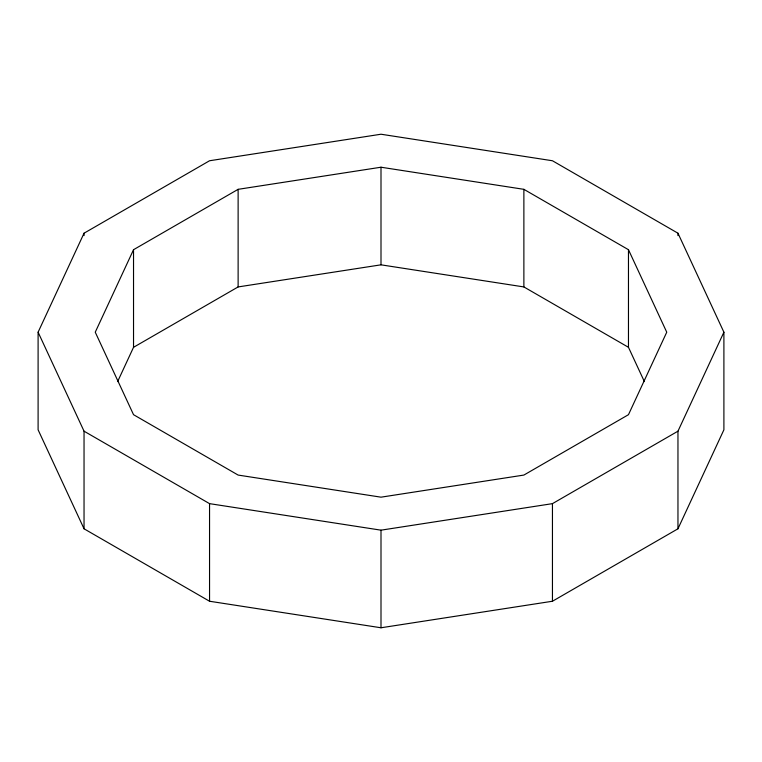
<?xml version="1.0" encoding="UTF-8"?>
<svg xmlns="http://www.w3.org/2000/svg" width="762" height="762" viewBox="0 0 762 762"><rect width="100%" height="100%" fill="white"/><g stroke="black" fill="none" stroke-linecap="round" stroke-linejoin="round"><path stroke-width="1.14" d="M38.1 332.194L84.039 233.21L209.55 160.753L381 134.226L552.45 160.753L677.961 233.21L723.9 332.194L723.9 429.806L677.961 528.79L552.45 601.247L381 627.774L209.55 601.247L84.039 528.79L38.1 429.806L38.1 332.194L84.039 431.187L84.039 528.79M133.531 249.707L95.25 332.194L133.531 414.69L238.125 475.069L381 497.176L523.875 475.069L628.469 414.69L666.75 332.194L628.469 249.707L523.875 189.328L381 167.221L238.125 189.328L133.531 249.707L133.531 347.31L117.624 381.6M677.961 528.79L677.961 431.187L723.9 332.194M133.531 347.31L238.125 286.931L381 264.824L523.875 286.931L628.469 347.31L644.376 381.6M84.039 431.187L209.55 503.644L381 530.171L552.45 503.644L677.961 431.187M677.961 233.21L677.961 235.591M628.469 249.707L628.469 347.31M552.45 503.644L552.45 601.247M523.875 189.328L523.875 286.931M381 167.221L381 264.824M381 530.171L381 627.774M238.125 189.328L238.125 286.931M209.55 503.644L209.55 601.247M84.039 233.21L84.039 235.591"/></g></svg>
